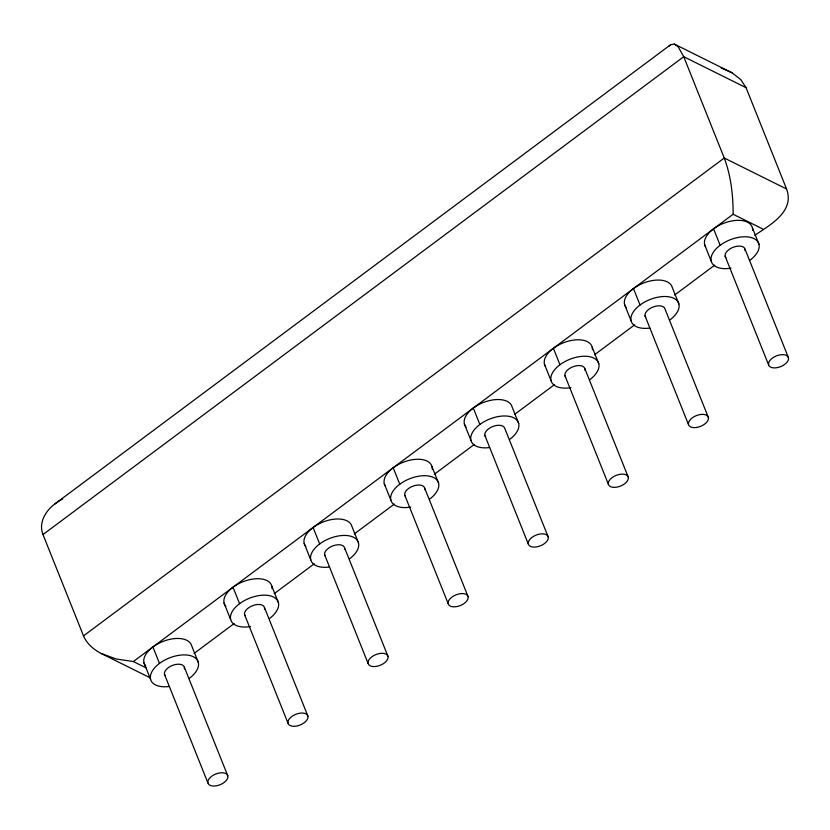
<?xml version="1.0" encoding="UTF-8"?>
<svg xmlns="http://www.w3.org/2000/svg" width="830" height="830" viewBox="0 0 830 830"><rect width="100%" height="100%" fill="white"/><g stroke="black" fill="none" stroke-linecap="round" stroke-linejoin="round"><path stroke-width="1.25" d="M669.042 46.169L670.713 44.654L674.365 44.104L731.904 72.718L740.713 79.545L746.046 87.679L786.57 188.991C794.964 211.557 770.033 225.003 754.792 235.264M670.713 44.654L54.635 504.111C45.494 510.917 38.315 523.128 42.984 534.562L83.508 635.884C86.818 643.873 93.832 649.62 101.333 653.532L150.541 677.986M42.984 534.562L683.733 56.71L746.046 87.679M83.508 635.884L724.258 158.022L786.57 188.991M101.333 653.532L116.148 658.989L133.36 661.541L733.118 214.254C733.16 195.237 730.971 175.919 724.258 158.022L683.733 56.71L678.203 46.854L674.365 44.104M194.116 653.407L234.164 623.538M274.201 593.678L314.248 563.809M354.296 533.939L394.343 504.08M434.391 474.21L474.438 444.341M514.486 414.481L554.533 384.612M594.581 354.742L634.628 324.883M674.676 295.013L714.723 265.144M54.635 504.111L59.812 500.511M60.787 499.982L62.748 498.913M721.229 68.06L731.904 72.718M733.118 214.254L763.029 229.122M133.36 661.541L146.007 667.828M752.385 227.762L758.962 244.217M745.039 249.176L788.459 357.73A10.572 5.779 -21.8 0 1 774.805 367.908A10.572 5.779 -21.8 0 1 772.294 358.176A10.572 5.779 -21.8 0 1 788.459 357.73M725.161 256.263L768.58 364.816M713.572 228.841L720.15 245.286M704.66 244.777L711.237 261.222M678.867 303.946L672.29 287.502A25.377 13.861 -21.8 0 0 641.849 283.736A25.377 13.861 -21.8 0 0 626.287 307.712M708.364 417.459A10.572 5.779 -21.8 0 0 692.199 417.905A10.572 5.779 -21.8 0 0 694.71 427.647A10.572 5.779 -21.8 0 0 708.364 417.459L664.955 308.905A10.572 5.779 -21.8 0 0 652.266 307.339A10.572 5.779 -21.8 0 0 645.782 317.33M645.066 315.991L688.485 424.545M633.477 288.57L640.054 305.015M624.565 304.506L631.142 320.951M592.195 347.231L598.772 363.675M584.86 368.634L628.269 477.188A10.572 5.779 -21.8 0 1 614.615 487.376A10.572 5.779 -21.8 0 1 612.104 477.634A10.572 5.779 -21.8 0 1 628.269 477.188M564.971 375.72L608.39 484.274M553.382 348.299L559.96 364.754M544.47 364.235L551.047 380.69M518.677 423.414L512.1 406.959A25.377 13.861 -21.8 0 0 481.67 403.204A25.377 13.861 -21.8 0 0 466.097 427.17M548.184 536.927A10.572 5.779 -21.8 0 0 532.009 537.373A10.572 5.779 -21.8 0 0 534.52 547.105A10.572 5.779 -21.8 0 0 548.184 536.927L504.764 428.373A10.572 5.779 -21.8 0 0 492.076 426.807A10.572 5.779 -21.8 0 0 485.592 436.788M484.876 435.46L528.295 544.013M473.287 408.038L479.865 424.483M464.375 423.974L470.952 440.419M432.005 466.699L438.582 483.143M424.67 488.102L468.089 596.656A10.572 5.779 -21.8 0 1 454.435 606.844A10.572 5.779 -21.8 0 1 451.914 597.102A10.572 5.779 -21.8 0 1 468.089 596.656M404.781 495.188L448.2 603.742M393.192 467.767L399.77 484.212M384.28 483.703L390.857 500.148M358.487 542.872L351.91 526.428A25.377 13.861 -21.8 0 0 321.48 522.661A25.377 13.861 -21.8 0 0 305.907 546.638M344.575 547.831L387.994 656.385A10.572 5.779 -21.8 0 1 374.34 666.573A10.572 5.779 -21.8 0 1 371.819 656.831A10.572 5.779 -21.8 0 1 387.994 656.385M324.686 554.917L368.105 663.471M313.097 527.496L319.675 543.941M304.185 543.432L310.773 559.887M271.815 586.156L278.392 602.611M264.48 607.57L307.899 716.124A10.572 5.779 -21.8 0 1 294.245 726.302A10.572 5.779 -21.8 0 1 291.724 716.57A10.572 5.779 -21.8 0 1 307.899 716.124M244.591 614.657L288.01 723.21M233.002 587.235L239.579 603.68M224.1 603.171L230.678 619.616M198.308 662.34L191.72 645.896A25.377 13.861 -21.8 0 0 161.29 642.13A25.377 13.861 -21.8 0 0 145.717 666.106M184.385 667.299L227.804 775.853A10.572 5.779 -21.8 0 1 214.15 786.041A10.572 5.779 -21.8 0 1 211.629 776.299A10.572 5.779 -21.8 0 1 227.804 775.853M164.496 674.385L207.915 782.939M152.907 646.964L159.485 663.409M144.005 662.9L150.583 679.345M705.635 246.987A25.377 13.861 -21.8 0 1 725.036 222.782A25.377 13.861 -21.8 0 1 752.634 230.242M225.812 606.367A25.377 13.861 -21.8 0 1 243.429 581.55A25.377 13.861 -21.8 0 1 272.064 588.636M385.255 485.924A25.377 13.861 -21.8 0 1 404.656 461.708A25.377 13.861 -21.8 0 1 432.254 469.168M545.445 366.455A25.377 13.861 -21.8 0 1 564.846 342.24A25.377 13.861 -21.8 0 1 592.444 349.71M165.212 675.724A10.572 5.779 -21.8 0 1 172.982 665.224A10.572 5.779 -21.8 0 1 184.426 668.876M169.154 686.483A25.377 13.861 -21.8 0 1 152.71 670.35A25.377 13.861 -21.8 0 1 189.51 655.42A25.377 13.861 -21.8 0 1 189.396 678.276M565.687 377.059A10.572 5.779 -21.8 0 1 573.457 366.559A10.572 5.779 -21.8 0 1 584.891 370.211M725.877 257.591A10.572 5.779 -21.8 0 1 733.647 247.091A10.572 5.779 -21.8 0 1 745.081 250.753M570.864 387.641A25.377 13.861 -21.8 0 1 552.822 372.245A25.377 13.861 -21.8 0 1 589.653 356.693A25.377 13.861 -21.8 0 1 589.871 379.611M649.714 328.089A25.377 13.861 -21.8 0 1 633.269 311.956A25.377 13.861 -21.8 0 1 670.08 297.026A25.377 13.861 -21.8 0 1 669.966 319.882M731.054 268.173A25.377 13.861 -21.8 0 1 713.012 252.787A25.377 13.861 -21.8 0 1 749.843 237.224A25.377 13.861 -21.8 0 1 750.05 260.153M250.484 626.567A25.377 13.861 -21.8 0 1 232.452 611.171A25.377 13.861 -21.8 0 1 269.273 595.618A25.377 13.861 -21.8 0 1 269.491 618.547M245.307 615.985A10.572 5.779 -21.8 0 1 253.077 605.485A10.572 5.779 -21.8 0 1 264.511 609.147M325.401 556.256A10.572 5.779 -21.8 0 1 333.172 545.756A10.572 5.779 -21.8 0 1 344.606 549.408M329.344 567.025A25.377 13.861 -21.8 0 1 312.9 550.881A25.377 13.861 -21.8 0 1 349.7 535.962A25.377 13.861 -21.8 0 1 349.586 558.808M489.534 447.557A25.377 13.861 -21.8 0 1 473.079 431.424A25.377 13.861 -21.8 0 1 509.89 416.494A25.377 13.861 -21.8 0 1 509.776 439.35M410.674 507.109A25.377 13.861 -21.8 0 1 392.642 491.713A25.377 13.861 -21.8 0 1 429.463 476.161A25.377 13.861 -21.8 0 1 429.681 499.079M405.497 496.527A10.572 5.779 -21.8 0 1 413.267 486.027A10.572 5.779 -21.8 0 1 424.701 489.679"/></g></svg>
